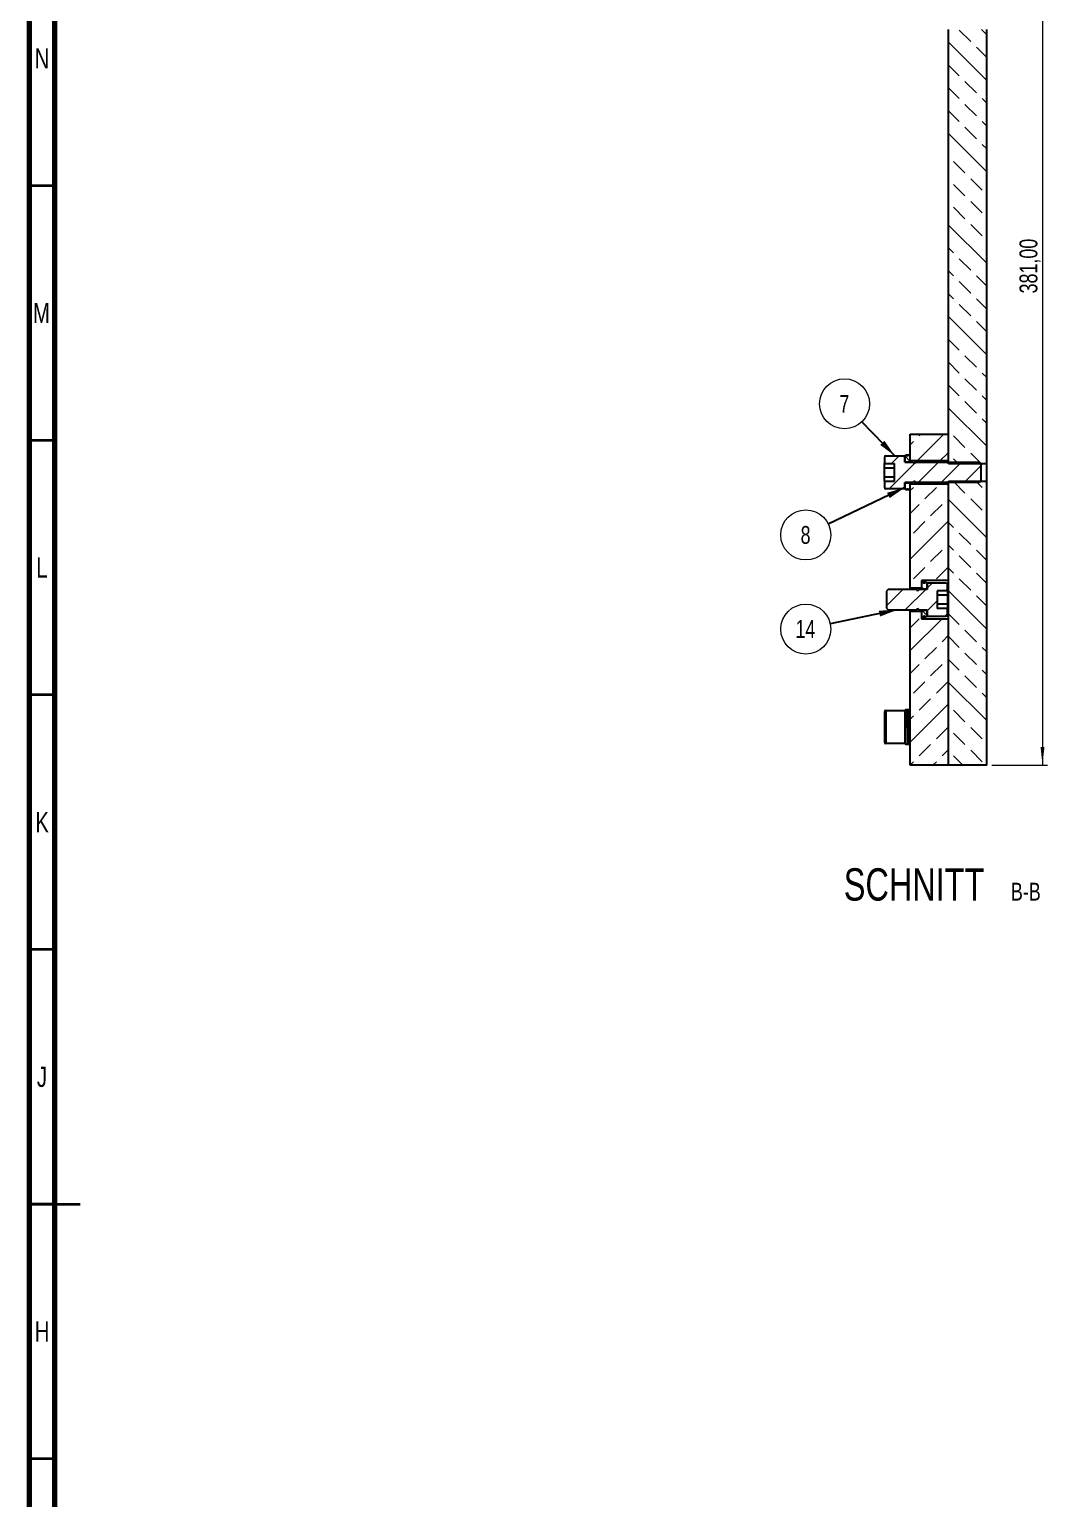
# Model space of a CAD drawing. Header units: millimetres. Extents: x 15 to 1184, y 5 to 836.
# Drawn here: x 15 to 214.9, y 362.7 to 651.2 of the extents above; entities that cross this region are included whole.
import ezdxf

# ---------------------------------------------------------------- set-up
doc = ezdxf.new("R2010")
doc.units = ezdxf.units.MM
doc.styles.add('SLDTEXTSTYLE1', font='TXT', dxfattribs={"width": 0.75})
doc.dimstyles.new('SLDDIMSTYLE0', dxfattribs={"dimtxt": 3.5, "dimasz": 3.556, "dimexe": 0, "dimexo": 0.0625, "dimgap": 0.875, "dimtad": 1, "dimlfac": 2, "dimrnd": 1e-09, "dimzin": 12, "dimdsep": 46, "dimtxsty": 'SLDTEXTSTYLE1', "dimsah": 1, "dimcen": 0.09, "dimadec": 0, "dimazin": 3, "dimtfac": 1, "dimtdec": 3, "dimtofl": 0, "dimtmove": 0, "dimatfit": 3, "dimfxl": 1, "dimfrac": 2, "dimtolj": 1, "dimtzin": 12, "dimarcsym": 0})
doc.dimstyles.new('SLDDIMSTYLE1', dxfattribs={"dimtxt": 0.18, "dimasz": 3.556, "dimexe": 0, "dimexo": 0.0625, "dimgap": 0, "dimtad": 0, "dimtih": 1, "dimtoh": 1, "dimdec": 0, "dimrnd": 1e-09, "dimzin": 0, "dimdsep": 46, "dimtxsty": 'Standard', "dimsah": 1, "dimcen": 0.09, "dimadec": 0, "dimazin": 0, "dimtfac": 3.556, "dimtdec": 0, "dimtofl": 0, "dimtmove": 0, "dimatfit": 3, "dimfxl": 1, "dimfrac": 2, "dimtolj": 1, "dimtzin": 0, "dimarcsym": 0})
pattern_1 = [(45, (0, 0), (-8.98026, 8.98026), []), (45, (4.49, 0), (-8.98026, 8.98026), [3.175, -1.5875]), (45, (8.98, 0), (-8.98026, 8.98026), [3.175, -1.5875]), (45, (13.47, 0), (-8.98026, 8.98026), [3.175, -1.5875])]
pattern_2 = [(135, (0, 0), (-8.98026, -8.98026), []), (135, (-2e-14, 4.49), (-8.98026, -8.98026), [3.175, -1.5875]), (135, (-3e-14, 8.98), (-8.98026, -8.98026), [3.175, -1.5875]), (135, (-5e-14, 13.47), (-8.98026, -8.98026), [3.175, -1.5875])]

# ---------------------------------------------------------------- blocks, each defined once
blk = doc.blocks.new('_D_1')
at = {"color": 7, "linetype": 'Continuous', "lineweight": 0}
for p, q in [((203.97, 697.21), (214.92, 697.21)), ((213.92, 697.21), (213.92, 506.71)), ((203.97, 506.71), (214.92, 506.71))]:
    blk.add_line(p, q, dxfattribs=at)
at = {"color": 7, "linetype": 'Continuous', "lineweight": 18}
for points in [[(213.92, 697.21), (213.54, 693.66), (214.3, 693.66)], [(213.92, 506.71), (214.3, 510.27), (213.54, 510.27)]]:
    blk.add_solid(points, dxfattribs=at)
at = {"color": 7, "linetype": 'Continuous', "lineweight": 18, "insert": (209.41, 599.36), "char_height": 3.5, "attachment_point": 1, "rotation": 90, "style": 'SLDTEXTSTYLE1'}
blk.add_mtext('381,00', dxfattribs=at)
blk = doc.blocks.new('SW_NOTE_0_23')
at = {"color": 0, "linetype": 'Continuous', "lineweight": 0, "attachment_point": 2, "style": 'SLDTEXTSTYLE1'}
for s, insert, char_height in [('SCHNITT', (16.07, 8.19), 6.35), ('B-B', (38.01, 5.35), 3.5)]:
    blk.add_mtext(s, dxfattribs=dict(at, insert=insert, char_height=char_height))
blk = doc.blocks.new('SW_NOTE_0_24')
at = {"color": 0, "linetype": 'Continuous', "lineweight": 0}
blk.add_circle((-3.41, 3.53), 4.91, dxfattribs=at)
at = {"color": 0, "linetype": 'Continuous', "lineweight": 0, "insert": (-3.44, 5.28), "char_height": 3.5, "attachment_point": 2, "style": 'SLDTEXTSTYLE1'}
blk.add_mtext('7', dxfattribs=at)
blk = doc.blocks.new('SW_NOTE_0_25')
at = {"color": 0, "linetype": 'Continuous', "lineweight": 0}
blk.add_circle((-4.43, -2.12), 4.91, dxfattribs=at)
at = {"color": 0, "linetype": 'Continuous', "lineweight": 0, "insert": (-4.46, -0.36), "char_height": 3.5, "attachment_point": 2, "style": 'SLDTEXTSTYLE1'}
blk.add_mtext('8', dxfattribs=at)
blk = doc.blocks.new('SW_NOTE_0_26')
at = {"color": 0, "linetype": 'Continuous', "lineweight": 0}
blk.add_circle((-4.8, -1.01), 4.91, dxfattribs=at)
at = {"color": 0, "linetype": 'Continuous', "lineweight": 0, "insert": (-4.87, 0.75), "char_height": 3.5, "attachment_point": 2, "style": 'SLDTEXTSTYLE1'}
blk.add_mtext('14', dxfattribs=at)

msp = doc.modelspace()

# ---------------------------------------------------------------- hatches: boundary and pattern name
at = {"linetype": 'Continuous', "lineweight": 18}
h = msp.add_hatch(dxfattribs=at)
h.set_pattern_fill('DIN 201 Leichtmetall und Aluminiumlegierung', angle=90, style=0, pattern_type=2)
h.set_pattern_definition(pattern_2)
h.paths.add_polyline_path([(202.9666, 565.9118), (202.9666, 651.2118), (195.4666, 651.2118), (195.4666, 565.9118)], flags=0)
h = msp.add_hatch(dxfattribs=at)
h.set_pattern_fill('DIN 201 Leichtmetall und Aluminiumlegierung', style=0, pattern_type=2)
h.set_pattern_definition(pattern_1)
h.paths.add_polyline_path([(195.4666, 571.7118), (187.9666, 571.7118), (187.9666, 566.4618), (195.4666, 566.4618)], flags=0)
h = msp.add_hatch(dxfattribs=at)
h.set_pattern_fill('ANSI31', style=0)
edge = h.paths.add_edge_path(flags=0)
edge.add_line((186.8666, 562.2118), (188.4284, 562.2118))
edge.add_line((188.4284, 562.2118), (188.7666, 562.5501))
edge.add_line((188.7666, 562.5501), (188.7666, 562.2118))
edge.add_line((188.7666, 562.2118), (201.5284, 562.2118))
edge.add_line((201.5284, 562.2118), (201.8666, 562.5501))
edge.add_line((201.8666, 562.5501), (201.8666, 565.8736))
edge.add_line((201.8666, 565.8736), (201.5284, 566.2118))
edge.add_line((201.5284, 566.2118), (188.7666, 566.2118))
edge.add_line((188.7666, 566.2118), (188.7666, 565.8736))
edge.add_line((188.7666, 565.8736), (188.4284, 566.2118))
edge.add_line((188.4284, 566.2118), (186.8666, 566.2118))
edge.add_line((186.8666, 566.2118), (186.8666, 567.4618))
edge.add_line((186.8666, 567.4618), (183.1916, 567.4618))
edge.add_arc((183.1916, 567.1368), 0.325, 90, 180)
edge.add_line((182.8666, 567.1368), (182.8666, 565.9439))
edge.add_line((182.8666, 565.9439), (184.8666, 565.9439))
edge.add_line((184.8666, 565.9439), (184.8666, 562.4798))
edge.add_line((184.8666, 562.4798), (182.8666, 562.4798))
edge.add_line((182.8666, 562.4798), (182.8666, 561.2868))
edge.add_arc((183.1916, 561.2868), 0.325, 180, 270)
edge.add_line((183.1916, 560.9618), (186.8666, 560.9618))
edge.add_line((186.8666, 560.9618), (186.8666, 562.2118))
h = msp.add_hatch(dxfattribs=at)
h.set_pattern_fill('ANSI31', angle=90, style=0)
h.paths.add_polyline_path([(187.9666, 567.4395), (187.8193, 567.5868), (187.4322, 567.5868), (187.4315, 567.3171), (187.42, 567.3171), (187.4208, 567.5868), (187.014, 567.5868), (186.8666, 567.4395), (186.8666, 566.36), (186.9148, 566.3118), (187.9185, 566.3118), (187.9666, 566.36)], flags=0)
h = msp.add_hatch(dxfattribs=at)
h.set_pattern_fill('ANSI31', angle=90, style=0)
h.paths.add_polyline_path([(187.8193, 560.8368), (187.9666, 560.9842), (187.9666, 562.0637), (187.9185, 562.1118), (186.9148, 562.1118), (186.8666, 562.0637), (186.8666, 560.9842), (187.014, 560.8368), (187.401, 560.8368), (187.4018, 561.1066), (187.4133, 561.1066), (187.4125, 560.8368)], flags=0)
h = msp.add_hatch(dxfattribs=at)
h.set_pattern_fill('DIN 201 Leichtmetall und Aluminiumlegierung', style=0, pattern_type=2)
h.set_pattern_definition(pattern_1)
h.paths.add_polyline_path([(187.9666, 561.9618), (187.9666, 541.4618), (190.1666, 541.4618), (190.1666, 542.9618), (195.4666, 542.9618), (195.4666, 561.9618)], flags=0)
h = msp.add_hatch(dxfattribs=at)
h.set_pattern_fill('DIN 201 Leichtmetall und Aluminiumlegierung', angle=90, style=0, pattern_type=2)
h.set_pattern_definition(pattern_2)
h.paths.add_polyline_path([(195.4666, 562.5118), (195.4666, 506.7118), (202.9666, 506.7118), (202.9666, 562.5118)], flags=0)
h = msp.add_hatch(dxfattribs=at)
h.set_pattern_fill('ANSI31', style=0)
edge = h.paths.add_edge_path(flags=0)
edge.add_line((191.2666, 541.2118), (189.7049, 541.2118))
edge.add_line((189.7049, 541.2118), (189.3666, 540.8736))
edge.add_line((189.3666, 540.8736), (189.3666, 541.2118))
edge.add_line((189.3666, 541.2118), (183.6049, 541.2118))
edge.add_line((183.6049, 541.2118), (183.2666, 540.8736))
edge.add_line((183.2666, 540.8736), (183.2666, 537.5501))
edge.add_line((183.2666, 537.5501), (183.6049, 537.2118))
edge.add_line((183.6049, 537.2118), (189.3666, 537.2118))
edge.add_line((189.3666, 537.2118), (189.3666, 537.5501))
edge.add_line((189.3666, 537.5501), (189.7049, 537.2118))
edge.add_line((189.7049, 537.2118), (191.2666, 537.2118))
edge.add_line((191.2666, 537.2118), (191.2666, 535.9618))
edge.add_line((191.2666, 535.9618), (194.9416, 535.9618))
edge.add_arc((194.9416, 536.2868), 0.325, 270, 360)
edge.add_line((195.2666, 536.2868), (195.2666, 537.4798))
edge.add_line((195.2666, 537.4798), (193.2666, 537.4798))
edge.add_line((193.2666, 537.4798), (193.2666, 540.9439))
edge.add_line((193.2666, 540.9439), (195.2666, 540.9439))
edge.add_line((195.2666, 540.9439), (195.2666, 542.1368))
edge.add_arc((194.9416, 542.1368), 0.325, 0, 90)
edge.add_line((194.9416, 542.4618), (191.2666, 542.4618))
edge.add_line((191.2666, 542.4618), (191.2666, 541.2118))
h = msp.add_hatch(dxfattribs=at)
h.set_pattern_fill('ANSI31', angle=90, style=0)
h.paths.add_polyline_path([(191.2666, 542.4395), (191.1193, 542.5868), (190.7035, 542.5868), (190.705, 542.3217), (190.6935, 542.3217), (190.692, 542.5868), (190.314, 542.5868), (190.1666, 542.4395), (190.1666, 541.36), (190.2148, 541.3118), (191.2185, 541.3118), (191.2666, 541.36)], flags=0)
h = msp.add_hatch(dxfattribs=at)
h.set_pattern_fill('DIN 201 Leichtmetall und Aluminiumlegierung', style=0, pattern_type=2)
h.set_pattern_definition(pattern_1)
h.paths.add_polyline_path([(187.9666, 506.7118), (195.4666, 506.7118), (195.4666, 535.4618), (190.1666, 535.4618), (190.1666, 536.9618), (187.9666, 536.9618)], flags=0)
h = msp.add_hatch(dxfattribs=at)
h.set_pattern_fill('ANSI31', angle=90, style=0)
h.paths.add_polyline_path([(191.1193, 535.8368), (191.2666, 535.9842), (191.2666, 537.0637), (191.2185, 537.1118), (190.2148, 537.1118), (190.1666, 537.0637), (190.1666, 535.9842), (190.314, 535.8368), (190.7117, 535.8368), (190.7117, 536.1083), (190.7232, 536.1083), (190.7232, 535.8368)], flags=0)

# ---------------------------------------------------------------- linework, layer by layer
at = {"color": 7, "linetype": 'Continuous', "lineweight": 70}
for p, q in [((15, 5), (15, 836)), ((20, 10), (20, 831))]:
    msp.add_line(p, q, dxfattribs=at)
at = {"color": 7, "linetype": 'Continuous', "lineweight": 25}
for p, q in [((195.4666, 565.9118), (195.4666, 651.2118)), ((202.9666, 565.9118), (202.9666, 651.2118)), ((187.9666, 566.4618), (187.9666, 571.7118)), ((187.9666, 571.7118), (195.4666, 571.7118)), ((195.4666, 566.4618), (195.4666, 571.7118)), ((182.8666, 567.1368), (182.8666, 565.9439)), ((182.8666, 565.9439), (184.8666, 565.9439)), ((182.8666, 565.0779), (182.8666, 565.9439)), ((183.1916, 567.4618), (186.8666, 567.4618)), ((184.8666, 562.4798), (184.8666, 565.9439)), ((186.8666, 567.4395), (187.014, 567.5868)), ((186.8666, 566.2118), (186.8666, 567.4618)), ((186.8666, 567.4395), (186.8666, 566.36)), ((186.9148, 566.3118), (186.8666, 566.36)), ((186.8666, 566.2118), (188.4284, 566.2118)), ((186.9148, 566.3118), (187.9185, 566.3118)), ((186.9148, 566.3118), (186.9148, 566.2118)), ((187.4208, 567.5868), (187.014, 567.5868)), ((187.42, 567.3171), (187.4208, 567.5868)), ((187.4315, 567.3171), (187.42, 567.3171)), ((187.4322, 567.5868), (187.4315, 567.3171)), ((187.8193, 567.5868), (187.4322, 567.5868)), ((187.8193, 567.5868), (187.9666, 567.4395)), ((187.9666, 566.36), (187.9185, 566.3118)), ((187.9185, 566.3118), (187.9185, 566.2118)), ((187.9666, 566.36), (187.9666, 567.4395)), ((195.4666, 566.4618), (187.9666, 566.4618)), ((187.9666, 566.36), (187.9666, 566.2118)), ((188.4284, 566.2118), (188.7666, 565.8736)), ((188.7666, 566.2118), (188.7666, 565.8736)), ((188.7666, 566.2118), (201.5284, 566.2118)), ((202.9666, 565.9118), (195.4666, 565.9118)), ((201.5284, 566.2118), (201.8666, 565.8736)), ((201.8666, 562.5501), (201.8666, 565.8736)), ((202.9666, 562.5118), (202.9666, 565.9118)), ((182.8666, 565.0779), (184.8666, 565.0779)), ((182.8666, 563.3458), (182.8666, 565.0779)), ((182.8666, 563.3458), (184.8666, 563.3458)), ((182.8666, 562.4798), (182.8666, 563.3458)), ((182.8666, 562.4798), (182.8666, 561.2868)), ((182.8666, 562.4798), (184.8666, 562.4798)), ((186.8666, 560.9618), (183.1916, 560.9618)), ((186.8666, 560.9618), (186.8666, 562.2118)), ((188.4284, 562.2118), (186.8666, 562.2118)), ((186.8666, 562.0637), (186.9148, 562.1118)), ((186.8666, 562.0637), (186.8666, 560.9842)), ((187.014, 560.8368), (186.8666, 560.9842)), ((186.9148, 562.2118), (186.9148, 562.1118)), ((187.9185, 562.1118), (186.9148, 562.1118)), ((187.014, 560.8368), (187.401, 560.8368)), ((187.401, 560.8368), (187.4018, 561.1066)), ((187.4018, 561.1066), (187.4133, 561.1066)), ((187.4133, 561.1066), (187.4125, 560.8368)), ((187.4125, 560.8368), (187.8193, 560.8368)), ((187.9666, 560.9842), (187.8193, 560.8368)), ((187.9185, 562.2118), (187.9185, 562.1118)), ((187.9185, 562.1118), (187.9666, 562.0637)), ((187.9666, 562.2118), (187.9666, 562.0637)), ((187.9666, 560.9842), (187.9666, 562.0637)), ((187.9666, 561.9618), (195.4666, 561.9618)), ((187.9666, 541.4618), (187.9666, 561.9618)), ((188.7666, 562.5501), (188.4284, 562.2118)), ((188.7666, 562.5501), (188.7666, 562.2118)), ((201.5284, 562.2118), (188.7666, 562.2118)), ((195.4666, 562.5118), (202.9666, 562.5118)), ((195.4666, 506.7118), (195.4666, 562.5118)), ((195.4666, 542.9618), (195.4666, 561.9618)), ((201.8666, 562.5501), (201.5284, 562.2118)), ((202.9666, 506.7118), (202.9666, 562.5118)), ((195.4666, 542.9618), (190.1666, 542.9618)), ((190.1666, 542.9618), (190.1666, 541.4618)), ((190.1666, 542.4395), (190.314, 542.5868)), ((190.692, 542.5868), (190.314, 542.5868)), ((190.692, 542.5868), (190.7027, 542.5868)), ((190.6935, 542.3217), (190.692, 542.5868)), ((190.7042, 542.3223), (190.7027, 542.5868)), ((191.1193, 542.5868), (190.7035, 542.5868)), ((190.7035, 542.5868), (190.705, 542.3217)), ((191.1193, 542.5868), (191.2666, 542.4395)), ((191.2666, 542.4618), (191.2666, 541.2118)), ((194.9416, 542.4618), (191.2666, 542.4618)), ((183.6049, 541.2118), (183.2666, 540.8736)), ((183.2666, 540.8736), (183.2666, 537.5501)), ((189.3666, 541.2118), (183.6049, 541.2118)), ((190.1666, 541.4618), (187.9666, 541.4618)), ((187.9666, 541.2118), (187.9666, 541.4618)), ((189.3666, 540.8736), (189.3666, 541.2118)), ((189.7049, 541.2118), (189.3666, 540.8736)), ((191.2666, 541.2118), (189.7049, 541.2118)), ((190.1666, 542.4395), (190.1666, 541.36)), ((190.2148, 541.3118), (190.1666, 541.36)), ((190.1666, 541.36), (190.1666, 541.2118)), ((190.2148, 541.3118), (190.2148, 541.2118)), ((190.2148, 541.3118), (191.2185, 541.3118)), ((190.7042, 542.323), (190.6935, 542.323)), ((190.705, 542.3217), (190.6935, 542.3217)), ((190.705, 542.3217), (190.7042, 542.3223)), ((191.2666, 541.36), (191.2185, 541.3118)), ((191.2185, 541.3118), (191.2185, 541.2118)), ((191.2666, 541.36), (191.2666, 542.4395)), ((195.2666, 540.9439), (193.2666, 540.9439)), ((193.2666, 540.9439), (193.2666, 537.4798)), ((195.2666, 540.0779), (193.2666, 540.0779)), ((195.2666, 540.9439), (195.2666, 542.1368)), ((195.2666, 540.9439), (195.2666, 540.0779)), ((195.2666, 540.0779), (195.2666, 538.3458)), ((183.2666, 537.5501), (183.6049, 537.2118)), ((183.6049, 537.2118), (189.3666, 537.2118)), ((187.9666, 536.9618), (187.9666, 537.2118)), ((187.9666, 506.7118), (187.9666, 536.9618)), ((187.9666, 536.9618), (190.1666, 536.9618)), ((189.3666, 537.5501), (189.7049, 537.2118)), ((189.3666, 537.2118), (189.3666, 537.5501)), ((189.7049, 537.2118), (191.2666, 537.2118)), ((190.1666, 537.2118), (190.1666, 537.0637)), ((190.1666, 537.0637), (190.2148, 537.1118)), ((190.1666, 537.0637), (190.1666, 535.9842)), ((190.1666, 536.9618), (190.1666, 535.4618)), ((190.2148, 537.2118), (190.2148, 537.1118)), ((191.2185, 537.1118), (190.2148, 537.1118)), ((191.2185, 537.2118), (191.2185, 537.1118)), ((191.2185, 537.1118), (191.2666, 537.0637)), ((191.2666, 537.2118), (191.2666, 535.9618)), ((191.2666, 535.9842), (191.2666, 537.0637)), ((195.2666, 538.3458), (193.2666, 538.3458)), ((195.2666, 537.4798), (193.2666, 537.4798)), ((195.2666, 538.3458), (195.2666, 537.4798)), ((195.2666, 536.2868), (195.2666, 537.4798)), ((190.314, 535.8368), (190.1666, 535.9842)), ((190.1666, 535.4618), (195.4666, 535.4618)), ((190.314, 535.8368), (190.7117, 535.8368)), ((190.7117, 536.1083), (190.7232, 536.1083)), ((190.7117, 535.8368), (190.7117, 536.1083)), ((190.7117, 536.1083), (190.7232, 536.108)), ((190.7232, 536.1083), (190.7232, 535.8368)), ((190.7232, 535.8368), (191.1193, 535.8368)), ((191.2666, 535.9842), (191.1193, 535.8368)), ((191.2666, 535.9618), (194.9416, 535.9618)), ((195.4666, 506.7118), (195.4666, 535.4618)), ((182.8666, 517.1368), (182.8666, 514.2118)), ((183.1916, 517.4618), (183.1916, 514.2118)), ((183.1916, 517.4618), (186.8666, 517.4618)), ((187.014, 517.5868), (186.8666, 517.4395)), ((186.8666, 517.4618), (186.8666, 510.9618)), ((187.4208, 517.5868), (187.014, 517.5868)), ((187.014, 514.2118), (187.014, 517.5868)), ((187.3901, 517.5854), (187.4166, 517.5854)), ((187.3901, 517.5419), (187.4166, 517.5419)), ((187.3901, 517.4391), (187.4166, 517.4391)), ((187.3901, 517.2786), (187.4166, 517.2786)), ((187.3901, 517.0635), (187.4166, 517.0635)), ((187.3901, 516.7974), (187.4166, 516.7974)), ((187.3901, 516.4852), (187.4166, 516.4852)), ((187.4421, 517.585), (187.4027, 517.585)), ((187.4027, 517.578), (187.4027, 517.585)), ((187.4421, 517.5398), (187.4027, 517.5398)), ((187.4028, 517.5151), (187.4027, 517.5398)), ((187.4421, 517.4353), (187.4027, 517.4353)), ((187.4029, 517.393), (187.4027, 517.4353)), ((187.4421, 517.2733), (187.4027, 517.2733)), ((187.403, 517.2137), (187.4027, 517.2733)), ((187.4421, 517.0566), (187.4027, 517.0566)), ((187.4032, 516.9803), (187.4027, 517.0566)), ((187.4421, 516.7892), (187.4027, 516.7892)), ((187.4034, 516.697), (187.4027, 516.7892)), ((187.4166, 517.5854), (187.4295, 517.5854)), ((187.4166, 517.585), (187.4166, 517.5854)), ((187.4166, 517.5419), (187.4295, 517.5419)), ((187.4166, 517.5398), (187.4166, 517.5419)), ((187.4166, 517.4391), (187.4295, 517.4391)), ((187.4166, 517.4353), (187.4166, 517.4391)), ((187.4166, 517.2787), (187.4295, 517.2787)), ((187.4166, 517.2733), (187.4166, 517.2787)), ((187.4166, 517.0635), (187.4295, 517.0635)), ((187.4166, 517.0566), (187.4166, 517.0635)), ((187.4166, 516.7974), (187.4295, 516.7974)), ((187.4166, 516.7892), (187.4166, 516.7974)), ((187.4166, 516.4852), (187.4295, 516.4852)), ((187.4166, 516.4757), (187.4166, 516.4852)), ((187.4294, 516.7892), (187.4295, 516.7974)), ((187.4294, 516.4757), (187.4295, 516.4852)), ((187.4295, 517.585), (187.4295, 517.5854)), ((187.4295, 517.5398), (187.4295, 517.5419)), ((187.4295, 517.4353), (187.4295, 517.4391)), ((187.4295, 517.2733), (187.4295, 517.2787)), ((187.4295, 517.0566), (187.4295, 517.0635)), ((187.8193, 517.5868), (187.4322, 517.5868)), ((187.9666, 517.4395), (187.8193, 517.5868)), ((187.8193, 514.2118), (187.8193, 517.5868)), ((182.8666, 514.2118), (182.8666, 511.2868)), ((183.1916, 514.2118), (182.8666, 514.2118)), ((183.1916, 514.2118), (183.1916, 510.9618)), ((187.014, 510.8368), (187.014, 514.2118)), ((187.3901, 516.1325), (187.4166, 516.1325)), ((187.3901, 515.7454), (187.4166, 515.7454)), ((187.3901, 515.331), (187.4166, 515.331)), ((187.3901, 514.8967), (187.4166, 514.8967)), ((187.3901, 514.4501), (187.4166, 514.4501)), ((187.4295, 513.9992), (187.3901, 514.4501)), ((187.3901, 513.9992), (187.4166, 513.9992)), ((187.4032, 514.431), (187.3917, 514.431)), ((187.3931, 513.9992), (187.4281, 513.6036)), ((187.4039, 514.8427), (187.3949, 514.8427)), ((187.404, 515.2432), (187.3981, 515.2432)), ((187.4041, 515.6252), (187.4017, 515.6252)), ((187.4421, 516.4757), (187.4027, 516.4757)), ((187.4036, 516.3684), (187.4027, 516.4757)), ((187.4421, 516.1219), (187.4027, 516.1219)), ((187.4039, 516), (187.4027, 516.1219)), ((187.4421, 515.734), (187.4027, 515.734)), ((187.4042, 515.6147), (187.4027, 515.734)), ((187.4421, 515.3189), (187.4027, 515.3189)), ((187.4042, 515.2321), (187.4027, 515.3189)), ((187.4421, 514.8841), (187.4027, 514.8841)), ((187.4042, 514.8314), (187.4027, 514.8841)), ((187.4027, 514.4373), (187.4421, 513.9864)), ((187.4421, 514.4373), (187.4027, 514.4373)), ((187.4038, 513.9992), (187.4027, 513.9864)), ((187.4421, 513.9864), (187.4027, 513.9864)), ((187.4323, 515.3189), (187.4042, 515.6147)), ((187.4358, 514.8841), (187.4042, 515.2321)), ((187.439, 514.4373), (187.4042, 514.8314)), ((187.4166, 516.1325), (187.4295, 516.1325)), ((187.4166, 516.1219), (187.4166, 516.1325)), ((187.4166, 515.7454), (187.4295, 515.7454)), ((187.4166, 515.734), (187.4166, 515.7454)), ((187.4166, 515.331), (187.4295, 515.331)), ((187.4166, 515.3189), (187.4166, 515.331)), ((187.4166, 514.8967), (187.4295, 514.8967)), ((187.4166, 514.8841), (187.4166, 514.8967)), ((187.4166, 514.4501), (187.4295, 514.4501)), ((187.4166, 514.4373), (187.4166, 514.4501)), ((187.4166, 513.9992), (187.4295, 513.9992)), ((187.4281, 513.6036), (187.4295, 513.5522)), ((187.4285, 514.4373), (187.4295, 514.4501)), ((187.4291, 514.0041), (187.4406, 514.0041)), ((187.4292, 514.8841), (187.4295, 514.8967)), ((187.4293, 515.3189), (187.4295, 515.331)), ((187.4294, 516.1219), (187.4295, 516.1325)), ((187.4294, 515.734), (187.4295, 515.7454)), ((187.8193, 510.8368), (187.8193, 514.2118)), ((186.8666, 510.9618), (183.1916, 510.9618)), ((186.8666, 510.9842), (187.014, 510.8368)), ((187.014, 510.8368), (187.401, 510.8368)), ((187.3901, 513.5522), (187.4166, 513.5522)), ((187.3901, 513.1169), (187.4166, 513.1169)), ((187.3901, 512.7011), (187.4166, 512.7011)), ((187.3901, 512.3124), (187.4166, 512.3124)), ((187.3901, 511.9575), (187.4166, 511.9575)), ((187.3901, 511.6428), (187.4166, 511.6428)), ((187.3901, 511.374), (187.4166, 511.374)), ((187.3901, 511.1558), (187.4166, 511.1558)), ((187.3901, 510.9922), (187.4166, 510.9922)), ((187.3901, 510.886), (187.4166, 510.886)), ((187.3901, 510.8392), (187.4166, 510.8392)), ((187.3964, 513.5522), (187.4281, 513.2026)), ((187.3998, 513.1169), (187.4281, 512.8195)), ((187.403, 513.5522), (187.4027, 513.5396)), ((187.4421, 513.5396), (187.4027, 513.5396)), ((187.4029, 513.1169), (187.4027, 513.1048)), ((187.4421, 513.1048), (187.4027, 513.1048)), ((187.4028, 512.7011), (187.4027, 512.6897)), ((187.4421, 512.6897), (187.4027, 512.6897)), ((187.4028, 512.3124), (187.4027, 512.3018)), ((187.4421, 512.3018), (187.4027, 512.3018)), ((187.4027, 511.9575), (187.4027, 511.9479)), ((187.4421, 511.9479), (187.4027, 511.9479)), ((187.4027, 511.6428), (187.4027, 511.6345)), ((187.4421, 511.6345), (187.4027, 511.6345)), ((187.4027, 511.374), (187.4027, 511.3671)), ((187.4421, 511.3671), (187.4027, 511.3671)), ((187.4027, 511.1558), (187.4027, 511.1504)), ((187.4421, 511.1504), (187.4027, 511.1504)), ((187.4027, 510.9922), (187.4027, 510.9884)), ((187.4421, 510.9884), (187.4027, 510.9884)), ((187.4027, 510.886), (187.4027, 510.8839)), ((187.4421, 510.8839), (187.4027, 510.8839)), ((187.4027, 510.8392), (187.4027, 510.8387)), ((187.4421, 510.8387), (187.4027, 510.8387)), ((187.4125, 510.8368), (187.8193, 510.8368)), ((187.4166, 513.5522), (187.4295, 513.5522)), ((187.4166, 513.1169), (187.4295, 513.1169)), ((187.4166, 512.7011), (187.4295, 512.7011)), ((187.4166, 512.3124), (187.4295, 512.3124)), ((187.4166, 511.9575), (187.4295, 511.9575)), ((187.4166, 511.6428), (187.4295, 511.6428)), ((187.4166, 511.374), (187.4295, 511.374)), ((187.4166, 511.1558), (187.4295, 511.1558)), ((187.4166, 510.9922), (187.4295, 510.9922)), ((187.4166, 510.886), (187.4295, 510.886)), ((187.4166, 510.8392), (187.4295, 510.8392)), ((187.4281, 513.2026), (187.4295, 513.1169)), ((187.4281, 512.8195), (187.4295, 512.7011)), ((187.4282, 512.809), (187.4305, 512.809)), ((187.4283, 513.1915), (187.4341, 513.1915)), ((187.4283, 512.4336), (187.4295, 512.3124)), ((187.4284, 513.5923), (187.4374, 513.5923)), ((187.4286, 512.0645), (187.4295, 511.9575)), ((187.4288, 511.735), (187.4295, 511.6428)), ((187.429, 511.4504), (187.4295, 511.374)), ((187.4291, 511.2157), (187.4295, 511.1558)), ((187.4293, 511.0349), (187.4295, 510.9922)), ((187.4294, 510.9112), (187.4295, 510.886)), ((187.4295, 510.8467), (187.4295, 510.8392)), ((187.8193, 510.8368), (187.9666, 510.9842)), ((195.4666, 506.7118), (187.9666, 506.7118)), ((202.9666, 506.7118), (195.4666, 506.7118))]:
    msp.add_line(p, q, dxfattribs=at)
at = {"color": 7, "linetype": 'Continuous', "lineweight": 35}
for p, q in [((20, 620.5), (15, 620.5)), ((20, 570.5), (15, 570.5)), ((20, 520.5), (15, 520.5)), ((20, 470.5), (15, 470.5)), ((15, 420.5), (25, 420.5)), ((20, 420.5), (15, 420.5)), ((20, 370.5), (15, 370.5))]:
    msp.add_line(p, q, dxfattribs=at)
at = {"color": 7, "linetype": 'Continuous', "lineweight": 25}
for centre, start, end in [((183.1916, 567.1368), 90, 180), ((183.1916, 561.2868), 180, 270), ((194.9416, 542.1368), 0, 90), ((194.9416, 536.2868), 270, 0), ((183.1916, 517.1368), 90, 180), ((183.1916, 511.2868), 180, 270)]:
    msp.add_arc(centre, 0.325, start, end, dxfattribs=at)
for centre, major_axis, ratio, start_param, end_param in [((187.4224, 564.2118), (0.0099, 3.375), 0.08743905, 0.00025759, 0.03916657), ((187.4109, 564.2118), (0.0099, 3.375), 0.08743905, 3.14185025, 3.18075923), ((190.7224, 539.2118), (-0.019, 3.375), 0.08730692, 6.2826932, 6.2855573), ((190.7109, 539.2118), (-0.0009, 3.375), 0.0874883, 3.14157056, 3.18045797), ((187.4109, 514.2118), (-0.0298, 3.375), 0.08704255, 6.1191137, 6.25279577), ((187.4109, 514.2118), (-0.0689, 3.375), 0.08507011, 5.98445904, 6.1181411), ((187.4109, 514.2118), (-0.1068, 3.375), 0.08156154, 5.84993037, 5.98361244), ((187.4109, 514.2118), (-0.1427, 3.375), 0.07658698, 5.71558824, 5.8492703), ((187.4109, 514.2118), (-0.176, 3.375), 0.07024438, 5.58147905, 5.71516112), ((187.4109, 514.2118), (-0.2061, 3.375), 0.06265623, 5.44763191, 5.58131397), ((187.4109, 514.2118), (-0.2324, 3.375), 0.05396593, 5.3140568, 5.44773886), ((187.4224, 514.2118), (-0.0298, 3.375), 0.08704255, 6.11531124, 6.24899604), ((187.4224, 514.2118), (-0.0689, 3.375), 0.08507011, 5.98065658, 6.11434137), ((187.4224, 514.2118), (-0.1068, 3.375), 0.08156154, 5.84612791, 5.97981271), ((187.4224, 514.2118), (-0.1427, 3.375), 0.07658698, 5.71178578, 5.84547057), ((187.4224, 514.2118), (-0.176, 3.375), 0.07024438, 5.57767659, 5.71136139), ((187.4224, 514.2118), (-0.2061, 3.375), 0.06265623, 5.44382945, 5.57751424), ((187.4109, 514.2118), (0.0099, 3.375), 0.08743905, 6.25382416, 6.2834429), ((187.4224, 514.2118), (0.0099, 3.375), 0.08743905, 6.2500217, 6.2834429), ((187.4109, 514.2118), (-0.2546, 3.375), 0.04433397, 5.18074436, 5.31442643), ((187.4109, 514.2118), (-0.2722, 3.375), 0.03393422, 5.04766698, 5.18134904), ((187.4109, 514.2118), (-0.2849, 3.375), 0.02295061, 4.91478103, 5.04846309), ((187.4109, 514.2118), (-0.2927, 3.375), 0.01157407, 4.78203014, 4.9157122), ((187.4109, 514.2118), (-0.2927, 3.375), 0.01157407, 1.63283529, 1.76651736), ((187.4224, 514.2118), (-0.2324, 3.375), 0.05396593, 5.31025434, 5.44393913), ((187.4224, 514.2118), (-0.2546, 3.375), 0.04433397, 5.1769419, 5.3106267), ((187.4224, 514.2118), (-0.2722, 3.375), 0.03393422, 5.04386452, 5.17754931), ((187.4224, 514.2118), (-0.2849, 3.375), 0.02295061, 4.91097857, 5.04466336), ((187.4224, 514.2118), (-0.2927, 3.375), 0.01157407, 4.77822768, 4.91191247), ((187.4224, 514.2118), (-0.2927, 3.375), 0.01157407, 1.63663502, 1.77031982), ((187.4109, 514.2118), (-0.2849, 3.375), 0.02295061, 1.76558619, 1.89926825), ((187.4109, 514.2118), (-0.2722, 3.375), 0.03393422, 1.89847214, 2.0321542), ((187.4109, 514.2118), (-0.2546, 3.375), 0.04433397, 2.03154952, 2.16523159), ((187.4109, 514.2118), (-0.2324, 3.375), 0.05396593, 2.16486195, 2.29854402), ((187.4109, 514.2118), (-0.2061, 3.375), 0.06265623, 2.29843706, 2.43211913), ((187.4109, 514.2118), (-0.176, 3.375), 0.07024438, 2.43228421, 2.56596627), ((187.4109, 514.2118), (-0.1427, 3.375), 0.07658698, 2.56639339, 2.70007546), ((187.4109, 514.2118), (-0.1068, 3.375), 0.08156154, 2.70073553, 2.83441759), ((187.4109, 514.2118), (-0.0689, 3.375), 0.08507011, 2.8352642, 2.96894626), ((187.4109, 514.2118), (-0.0298, 3.375), 0.08704255, 2.96991886, 3.10360092), ((187.4109, 514.2118), (0.0099, 3.375), 0.08743905, 3.10462932, 3.17907117), ((187.4224, 514.2118), (-0.2849, 3.375), 0.02295061, 1.76938592, 1.90307071), ((187.4224, 514.2118), (-0.2722, 3.375), 0.03393422, 1.90227187, 2.03595666), ((187.4224, 514.2118), (-0.2546, 3.375), 0.04433397, 2.03534925, 2.16903405), ((187.4224, 514.2118), (-0.2324, 3.375), 0.05396593, 2.16866168, 2.30234648), ((187.4224, 514.2118), (-0.2061, 3.375), 0.06265623, 2.30223679, 2.43592159), ((187.4224, 514.2118), (-0.176, 3.375), 0.07024438, 2.43608394, 2.56976873), ((187.4224, 514.2118), (-0.1427, 3.375), 0.07658698, 2.57019312, 2.70387792), ((187.4224, 514.2118), (-0.1068, 3.375), 0.08156154, 2.70453526, 2.83822005), ((187.4224, 514.2118), (-0.0689, 3.375), 0.08507011, 2.83906393, 2.97274872), ((187.4224, 514.2118), (-0.0298, 3.375), 0.08704255, 2.97371859, 3.10740338), ((187.4224, 514.2118), (0.0099, 3.375), 0.08743905, 3.10842905, 3.14185025)]:
    msp.add_ellipse(centre, major_axis=major_axis, ratio=ratio, start_param=start_param, end_param=end_param, dxfattribs=at)

# ---------------------------------------------------------------- block references
at = {"color": 7, "linetype": 'Continuous', "lineweight": 0}
for name, p in [('SW_NOTE_0_24', (178.4675, 574.1474)), ('SW_NOTE_0_25', (171.8621, 554.0412)), ('SW_NOTE_0_26', (172.238, 534.455)), ('SW_NOTE_0_23', (172.6331, 478.2759))]:
    msp.add_blockref(name, p, dxfattribs=at)

# ---------------------------------------------------------------- texts
at = {"color": 7, "linetype": 'Continuous', "lineweight": 0, "char_height": 3.9688, "attachment_point": 2, "style": 'SLDTEXTSTYLE1'}
for s, insert in [('N', (17.4637, 647.4998)), ('M', (17.3617, 597.4998)), ('L', (17.4545, 547.4998)), ('K', (17.4885, 497.4998)), ('J', (17.4651, 447.4998)), ('H', (17.4904, 397.4998))]:
    msp.add_mtext(s, dxfattribs=dict(at, insert=insert))

# ---------------------------------------------------------------- dimensions: what is measured, and where the dimension line sits
at = {"color": 7, "linetype": 'Continuous', "lineweight": 18}
dim = msp.add_linear_dim(base=(213.9235, 506.7118), p1=(202.9666, 697.2118), p2=(202.9666, 506.7118), angle=90, dimstyle='SLDDIMSTYLE0', dxfattribs=at)
dim.commit()
dim.dimension.update_dxf_attribs({"geometry": '_D_1', "text_midpoint": (213.9235, 606.4719), "dimtype": 160})

# ---------------------------------------------------------------- leaders
at = {"color": 7, "linetype": 'Continuous', "lineweight": 0}
for points in [[(184.9304, 567.4618), (178.4675, 574.1474)], [(186.8666, 561.2188), (171.8621, 554.0412)], [(185.389, 537.2118), (172.238, 534.455)]]:
    msp.add_leader(points, dimstyle='SLDDIMSTYLE1', dxfattribs=at)

doc.saveas('drawing.dxf')
